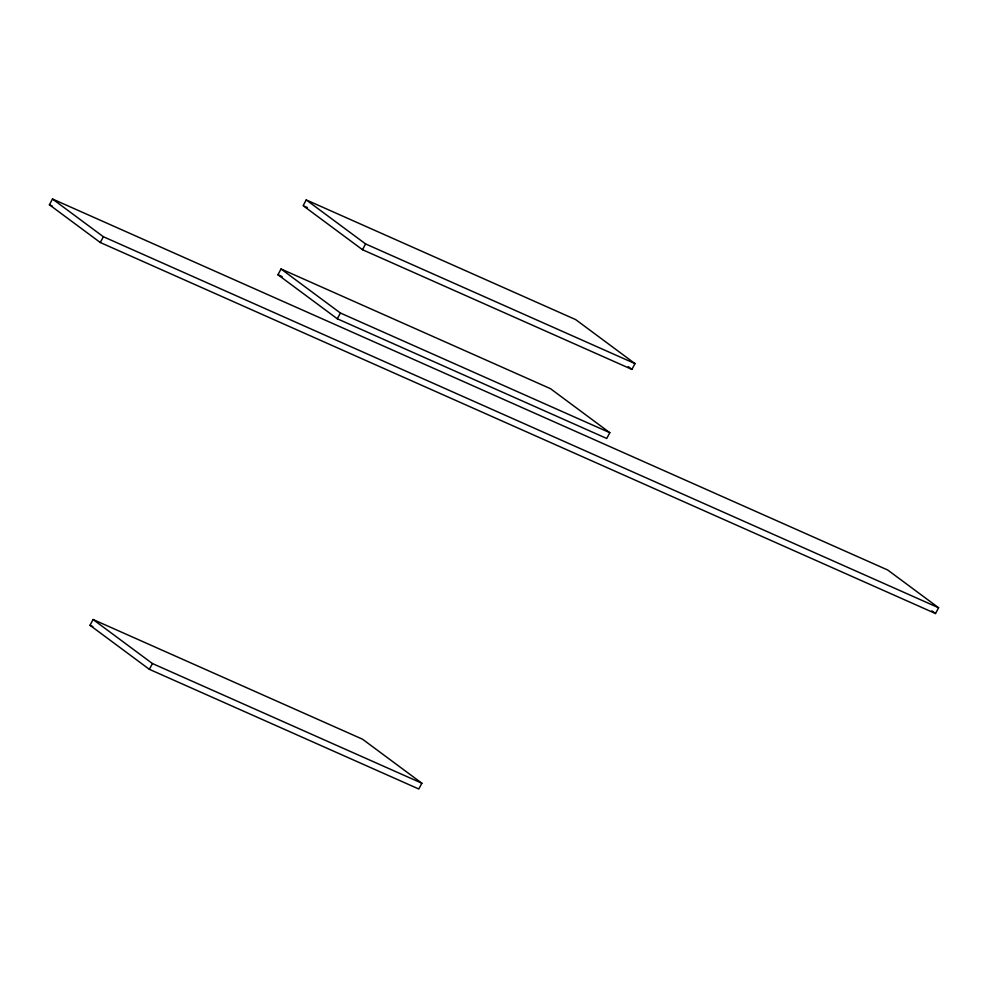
<?xml version="1.0" encoding="UTF-8"?>
<svg xmlns="http://www.w3.org/2000/svg" width="988" height="988" viewBox="0 0 988 988"><rect width="100%" height="100%" fill="white"/><g stroke="black" fill="none" stroke-linecap="round" stroke-linejoin="round"><path stroke-width="1.48" d="M49.4 204.763L52.488 198.996L887.718 570.014L938.6 607.756L935.513 613.536L100.282 242.505L49.4 204.763L52.216 206.01M100.282 242.505L103.382 236.737L52.488 198.996M306.218 199.909L303.131 205.677L362.497 249.717L631.925 369.401L635.012 363.621L575.646 319.593L306.218 199.909L365.585 243.937L635.012 363.621M89.994 625.281L93.082 619.513L362.51 739.197L421.876 783.237L418.789 789.004L149.361 669.321L89.994 625.281L92.81 626.54M277.937 274.75L281.037 268.983L550.464 388.667L609.831 432.707L606.731 438.474L337.303 318.791L277.937 274.75L282.173 276.64M362.497 249.717L365.585 243.937M149.361 669.321L152.448 663.553L93.082 619.513M337.303 318.791L340.403 313.023L281.037 268.983M304.539 206.307L307.367 207.554M340.403 313.023L609.831 432.707M103.382 236.737L938.6 607.756M152.448 663.553L421.876 783.237M628.207 366.647L631.925 369.401M931.869 610.831L935.513 613.536"/></g></svg>
